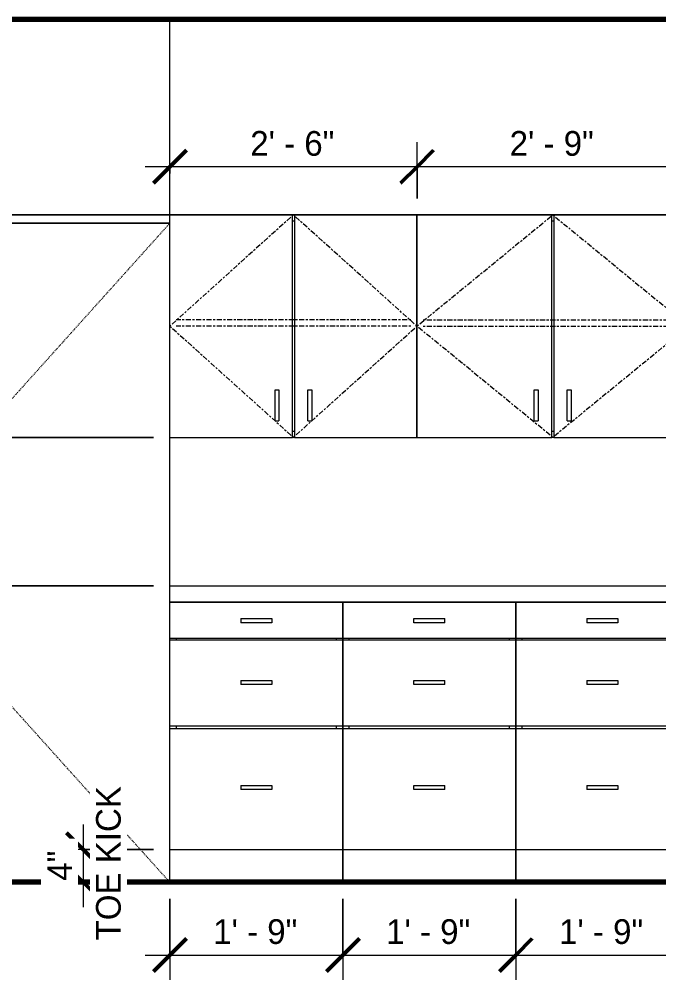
# Model space of a CAD drawing. Header units: inches. Extents: x -2718 to -922, y 119 to 10852.
# Drawn here: x -1402.4 to -1324.7, y 124.2 to 240.7 of the extents above; entities that cross this region are included whole.
import ezdxf

# ---------------------------------------------------------------- set-up
doc = ezdxf.new("R2010")
doc.units = ezdxf.units.IN
doc.header["$MEASUREMENT"] = 0
doc.linetypes.add('Center', pattern=[1.25, 0.25, -0.1875, 0.625, -0.1875])
doc.linetypes.add('Dash 1_16_', pattern=[0.125, 0.0625, -0.0625])
for name, color, linetype, lineweight in [('0-4', 130, 'Continuous', 5), ('A-ANNO-DIMS', 211, 'Continuous', 9), ('A-ANNO-DIMS-32', 211, 'Continuous', 9), ('A-DOOR-3', 31, 'Continuous', 9), ('A-DOOR-6', 31, 'Dash 1_16_', 9), ('A-FLOR-2', 10, 'Continuous', 70), ('A-WALL', 113, 'Continuous', 18), ('A-WALL-4', 113, 'Continuous', 9), ('Q-CASE', 31, 'Continuous', 9), ('Q-CASE-2', 31, 'Center', 9)]:
    doc.layers.add(name, color=color, linetype=linetype, lineweight=lineweight)
doc.styles.add('Century Gothic', font='ufonts.com_century-gothic.ttf', dxfattribs={"height": 3})
doc.dimstyles.new('OD_1__HACK_2', dxfattribs={"dimscale": 12, "dimtxt": 3.132505, "dimasz": 0.333333, "dimexe": 0.25, "dimexo": 0.166667, "dimgap": 0.041667, "dimtad": 1, "dimdec": 0, "dimzin": 3, "dimdsep": 46, "dimlunit": 4, "dimtxsty": 'Century Gothic', "dimblk1": 'OBLIQUE', "dimblk2": 'OBLIQUE', "dimsah": 1, "dimcen": 0.09, "dimdle": 0.25, "dimazin": 0, "dimtfac": 1, "dimtdec": 4, "dimtix": 1, "dimtmove": 0, "dimatfit": 3, "dimfxl": 1, "dimtvp": 1, "dimtfill": 1, "dimfrac": 2, "dimtolj": 1, "dimtzin": 0, "dimarcsym": 2})

# ---------------------------------------------------------------- blocks, each defined once
blk = doc.blocks.new('CTR - 1st Phase - Shell_rvt-5-2ND _ 3RD FLOOR - STUDIO B - ADA TYPE B - KITCHEN BACK WALL')
at = {"layer": 'A-FLOR-2'}
for p, q in [((-3851.85, 240.75), (-3681.18, 240.75)), ((-3681.18, 136), (-3851.85, 136))]:
    blk.add_line(p, q, dxfattribs=at)
blk = doc.blocks.new('SWING - SINGLE - FLUSH - 36_ x 80_ - OFFSET PIVOT DOOR AT MAGIC PAK AND WASHER_DRYER-3199414-2ND _ 3RD FLOOR - STUDIO B - ADA TYPE B - KITCHEN BACK WALL')
at = {"layer": 'A-DOOR-3'}
for p, q in [((-3847.87, 216), (-3847.87, 140)), ((-3811.87, 216), (-3847.87, 216)), ((-3811.87, 136), (-3811.87, 216))]:
    blk.add_line(p, q, dxfattribs=at)
at = {"layer": 'A-DOOR-6'}
for p in [(-3811.87, 216), (-3811.87, 136)]:
    blk.add_line(p, (-3847.87, 176), dxfattribs=at)
blk = doc.blocks.new('Base Cabinet 3 Drawer 230 - Base Cabinet 3 Drawer 230 21_-2578998-2ND _ 3RD FLOOR - STUDIO B - ADA TYPE B - KITCHEN BACK WALL')
at = {"layer": 'Q-CASE'}
for p, q in [((-3769.87, 170), (-3769.87, 165.62)), ((-3748.87, 170), (-3769.87, 170)), ((-3748.87, 165.62), (-3748.87, 170)), ((-3761.24, 168), (-3757.49, 168)), ((-3761.24, 168), (-3761.24, 167.5)), ((-3757.49, 168), (-3757.49, 167.5)), ((-3757.49, 167.5), (-3761.24, 167.5)), ((-3769.87, 165.62), (-3748.87, 165.62)), ((-3769.87, 165.37), (-3769.87, 165.62)), ((-3769.12, 165.62), (-3769.12, 165.37)), ((-3749.62, 165.37), (-3749.62, 165.62)), ((-3748.87, 165.62), (-3748.87, 165.37)), ((-3769.87, 165.37), (-3769.87, 155)), ((-3748.87, 165.37), (-3769.87, 165.37)), ((-3748.87, 155), (-3748.87, 165.37)), ((-3761.24, 160.5), (-3757.49, 160.5)), ((-3761.24, 160.5), (-3761.24, 160)), ((-3757.49, 160), (-3761.24, 160)), ((-3757.49, 160.5), (-3757.49, 160)), ((-3769.87, 155), (-3748.87, 155)), ((-3769.87, 154.62), (-3769.87, 155)), ((-3769.87, 154.62), (-3769.87, 140)), ((-3748.87, 154.62), (-3769.87, 154.62)), ((-3769.12, 155), (-3769.12, 154.62)), ((-3749.62, 154.62), (-3749.62, 155)), ((-3748.87, 155), (-3748.87, 154.62)), ((-3748.87, 140), (-3748.87, 154.62)), ((-3761.24, 147.75), (-3757.49, 147.75)), ((-3761.24, 147.75), (-3761.24, 147.25)), ((-3757.49, 147.25), (-3761.24, 147.25)), ((-3757.49, 147.75), (-3757.49, 147.25)), ((-3769.87, 140), (-3748.87, 140)), ((-3769.87, 140), (-3769.87, 136)), ((-3748.87, 136), (-3748.87, 140))]:
    blk.add_line(p, q, dxfattribs=at)
blk = doc.blocks.new('300 Series Wall Hung Cabinet_302 - 33_ X 27_-2598982-2ND _ 3RD FLOOR - STUDIO B - ADA TYPE B - KITCHEN BACK WALL')
at = {"layer": 'Q-CASE'}
for p, q in [((-3781.87, 217), (-3781.87, 190)), ((-3765.49, 217), (-3781.87, 217)), ((-3765.49, 190), (-3765.49, 217)), ((-3765.49, 217), (-3765.24, 217)), ((-3765.24, 217), (-3765.24, 190)), ((-3748.87, 217), (-3765.24, 217)), ((-3748.87, 199.24), (-3748.87, 217)), ((-3765.24, 216.25), (-3765.49, 216.25)), ((-3767.62, 195.75), (-3767.13, 195.75)), ((-3767.62, 192), (-3767.62, 195.75)), ((-3767.13, 195.75), (-3767.13, 192)), ((-3763.62, 195.75), (-3763.13, 195.75)), ((-3763.62, 192), (-3763.62, 195.75)), ((-3763.13, 195.75), (-3763.13, 192)), ((-3748.87, 190), (-3748.87, 194.74)), ((-3767.62, 192), (-3767.13, 192)), ((-3763.62, 192), (-3763.13, 192)), ((-3765.49, 190.75), (-3765.24, 190.75)), ((-3781.87, 190), (-3765.49, 190)), ((-3765.24, 190), (-3765.49, 190)), ((-3765.24, 190), (-3748.87, 190))]:
    blk.add_line(p, q, dxfattribs=at)
at = {"layer": 'Q-CASE-2'}
for p, q in [((-3781.87, 203.5), (-3765.37, 217)), ((-3765.37, 217), (-3748.87, 203.5)), ((-3781.12, 204.25), (-3749.62, 204.25)), ((-3765.37, 190), (-3781.87, 203.5)), ((-3781.12, 203.5), (-3749.62, 203.5)), ((-3748.87, 203.5), (-3765.37, 190))]:
    blk.add_line(p, q, dxfattribs=at)
blk = doc.blocks.new('Base Cabinet 3 Drawer 230 - Base Cabinet 3 Drawer 230 21_-V7-2ND _ 3RD FLOOR - STUDIO B - ADA TYPE B - KITCHEN BACK WALL')
at = {"layer": 'Q-CASE'}
for p, q in [((-3790.87, 170), (-3811.87, 170)), ((-3790.87, 165.62), (-3790.87, 170)), ((-3803.24, 168), (-3799.49, 168)), ((-3803.24, 168), (-3803.24, 167.5)), ((-3799.49, 168), (-3799.49, 167.5)), ((-3799.49, 167.5), (-3803.24, 167.5)), ((-3811.87, 165.62), (-3790.87, 165.62)), ((-3811.12, 165.62), (-3811.12, 165.37)), ((-3791.62, 165.37), (-3791.62, 165.62)), ((-3790.87, 165.62), (-3790.87, 165.37)), ((-3790.87, 165.37), (-3811.87, 165.37)), ((-3790.87, 155), (-3790.87, 165.37)), ((-3803.24, 160.5), (-3799.49, 160.5)), ((-3803.24, 160.5), (-3803.24, 160)), ((-3799.49, 160), (-3803.24, 160)), ((-3799.49, 160.5), (-3799.49, 160)), ((-3811.87, 155), (-3790.87, 155)), ((-3790.87, 154.62), (-3811.87, 154.62)), ((-3811.12, 155), (-3811.12, 154.62)), ((-3791.62, 154.62), (-3791.62, 155)), ((-3790.87, 155), (-3790.87, 154.62)), ((-3790.87, 140), (-3790.87, 154.62)), ((-3803.24, 147.75), (-3799.49, 147.75)), ((-3803.24, 147.75), (-3803.24, 147.25)), ((-3799.49, 147.25), (-3803.24, 147.25)), ((-3799.49, 147.75), (-3799.49, 147.25)), ((-3811.87, 140), (-3790.87, 140)), ((-3790.87, 136), (-3790.87, 140))]:
    blk.add_line(p, q, dxfattribs=at)
blk = doc.blocks.new('300 Series Wall Hung Cabinet_302 - 30_ X 27_-2746447-2ND _ 3RD FLOOR - STUDIO B - ADA TYPE B - KITCHEN BACK WALL')
at = {"layer": 'Q-CASE'}
for p, q in [((-3796.99, 217), (-3811.87, 217)), ((-3796.99, 190), (-3796.99, 217)), ((-3796.99, 217), (-3796.74, 217)), ((-3781.87, 217), (-3796.74, 217)), ((-3796.74, 217), (-3796.74, 190)), ((-3781.87, 190), (-3781.87, 217)), ((-3796.74, 216.25), (-3796.99, 216.25)), ((-3799.1, 195.75), (-3798.62, 195.75)), ((-3799.1, 192), (-3799.1, 195.75)), ((-3798.62, 195.75), (-3798.62, 192)), ((-3795.1, 195.75), (-3794.62, 195.75)), ((-3795.1, 192), (-3795.1, 195.75)), ((-3794.62, 195.75), (-3794.62, 192)), ((-3799.1, 192), (-3798.62, 192)), ((-3795.1, 192), (-3794.62, 192)), ((-3796.99, 190.75), (-3796.74, 190.75)), ((-3811.87, 190), (-3796.99, 190)), ((-3796.74, 190), (-3796.99, 190)), ((-3796.74, 190), (-3781.87, 190))]:
    blk.add_line(p, q, dxfattribs=at)
at = {"layer": 'Q-CASE-2'}
for p, q in [((-3796.87, 217), (-3811.87, 203.5)), ((-3781.87, 203.5), (-3796.87, 217)), ((-3782.62, 204.25), (-3811.12, 204.25)), ((-3811.87, 203.5), (-3796.87, 190)), ((-3782.62, 203.5), (-3811.12, 203.5)), ((-3796.87, 190), (-3781.87, 203.5))]:
    blk.add_line(p, q, dxfattribs=at)
blk = doc.blocks.new('Base Cabinet 3 Drawer 230 - Base Cabinet 3 Drawer 230 21_-2554957-2ND _ 3RD FLOOR - STUDIO B - ADA TYPE B - KITCHEN BACK WALL')
at = {"layer": 'Q-CASE'}
for p, q in [((-3769.87, 170), (-3790.87, 170)), ((-3790.87, 170), (-3790.87, 165.62)), ((-3769.87, 165.62), (-3769.87, 170)), ((-3782.24, 168), (-3778.49, 168)), ((-3782.24, 167.5), (-3782.24, 168)), ((-3778.49, 167.5), (-3778.49, 168)), ((-3778.49, 167.5), (-3782.24, 167.5)), ((-3790.87, 165.62), (-3769.87, 165.62)), ((-3790.87, 165.37), (-3790.87, 165.62)), ((-3790.12, 165.62), (-3790.12, 165.37)), ((-3770.62, 165.37), (-3770.62, 165.62)), ((-3769.87, 165.62), (-3769.87, 165.37)), ((-3769.87, 165.37), (-3790.87, 165.37)), ((-3790.87, 165.37), (-3790.87, 155)), ((-3769.87, 155), (-3769.87, 165.37)), ((-3782.24, 160.5), (-3778.49, 160.5)), ((-3782.24, 160), (-3782.24, 160.5)), ((-3778.49, 160), (-3782.24, 160)), ((-3778.49, 160), (-3778.49, 160.5)), ((-3790.87, 155), (-3769.87, 155)), ((-3790.87, 154.62), (-3790.87, 155)), ((-3769.87, 154.62), (-3790.87, 154.62)), ((-3790.87, 154.62), (-3790.87, 140)), ((-3790.12, 155), (-3790.12, 154.62)), ((-3770.62, 154.62), (-3770.62, 155)), ((-3769.87, 155), (-3769.87, 154.62)), ((-3769.87, 140), (-3769.87, 154.62)), ((-3782.24, 147.75), (-3778.49, 147.75)), ((-3782.24, 147.25), (-3782.24, 147.75)), ((-3778.49, 147.25), (-3782.24, 147.25)), ((-3778.49, 147.25), (-3778.49, 147.75)), ((-3790.87, 140), (-3769.87, 140)), ((-3790.87, 140), (-3790.87, 136)), ((-3769.87, 136), (-3769.87, 140))]:
    blk.add_line(p, q, dxfattribs=at)
blk = doc.blocks.new('DIMBLOCK83-2ND _ 3RD FLOOR - STUDIO B - ADA TYPE B - KITCHEN BACK WALL')
at = {"layer": 'A-ANNO-DIMS-32'}
for p, q in [((-1354.09, 219), (-1354.09, 225.84)), ((-1321.09, 219), (-1321.09, 225.84)), ((-1321.09, 222.84), (-1354.09, 222.84)), ((-1354.09, 222.84), (-1354.09, 219)), ((-1321.09, 222.84), (-1321.09, 219))]:
    blk.add_line(p, q, dxfattribs=at)
at = {"layer": 'A-ANNO-DIMS-32', "lineweight": 50}
for p, q in [((-1354.09, 222.84), (-1352.09, 224.84)), ((-1321.09, 222.84), (-1319.09, 224.84)), ((-1354.09, 222.84), (-1356.09, 220.84)), ((-1321.09, 222.84), (-1323.09, 220.84))]:
    blk.add_line(p, q, dxfattribs=at)
at = {"layer": 'A-ANNO-DIMS-32', "color": 0, "insert": (-1342.84, 227.18), "char_height": 3, "width": 12.5897, "attachment_point": 1, "line_spacing_factor": 0.984502, "style": 'Century Gothic', "bg_fill": 3, "box_fill_scale": 1.25, "bg_fill_color": 256, "bg_fill_true_color": 13158600, "bg_fill_transparency": 0}
blk.add_mtext('2\' - 9"', dxfattribs=at)
blk = doc.blocks.new('_Oblique')
at = {"color": 0, "linetype": 'ByBlock', "lineweight": -2}
blk.add_line((-0.5, -0.5), (0.5, 0.5), dxfattribs=at)
blk = doc.blocks.new('DIMBLOCK84-2ND _ 3RD FLOOR - STUDIO B - ADA TYPE B - KITCHEN BACK WALL')
at = {"layer": 'A-ANNO-DIMS-32'}
for p, q in [((-1384.09, 222.01), (-1384.09, 225.84)), ((-1354.09, 219), (-1354.09, 225.84)), ((-1354.09, 222.84), (-1387.09, 222.84)), ((-1384.09, 222.84), (-1384.09, 222.01)), ((-1354.09, 222.84), (-1354.09, 219))]:
    blk.add_line(p, q, dxfattribs=at)
at = {"layer": 'A-ANNO-DIMS-32', "lineweight": 50}
for p, q in [((-1384.09, 222.84), (-1382.09, 224.84)), ((-1354.09, 222.84), (-1352.09, 224.84)), ((-1384.09, 222.84), (-1386.09, 220.84)), ((-1354.09, 222.84), (-1356.09, 220.84))]:
    blk.add_line(p, q, dxfattribs=at)
at = {"layer": 'A-ANNO-DIMS-32', "color": 0, "insert": (-1374.34, 227.18), "char_height": 3, "width": 12.5897, "attachment_point": 1, "line_spacing_factor": 0.984502, "style": 'Century Gothic', "bg_fill": 3, "box_fill_scale": 1.25, "bg_fill_color": 256, "bg_fill_true_color": 13158600, "bg_fill_transparency": 0}
blk.add_mtext('2\' - 6"', dxfattribs=at)
blk = doc.blocks.new('DIMBLOCK85-2ND _ 3RD FLOOR - STUDIO B - ADA TYPE B - KITCHEN BACK WALL')
at = {"layer": 'A-ANNO-DIMS-32'}
for p, q in [((-1384.09, 134), (-1384.09, 124.17)), ((-1384.09, 127.17), (-1384.09, 133.99)), ((-1363.09, 134), (-1363.09, 124.17)), ((-1363.09, 127.17), (-1363.09, 133.99)), ((-1387.09, 127.17), (-1363.09, 127.17))]:
    blk.add_line(p, q, dxfattribs=at)
at = {"layer": 'A-ANNO-DIMS-32', "lineweight": 50}
for p, q in [((-1384.09, 127.17), (-1382.09, 129.17)), ((-1363.09, 127.17), (-1361.09, 129.17)), ((-1384.09, 127.17), (-1386.09, 125.17)), ((-1363.09, 127.17), (-1365.09, 125.17))]:
    blk.add_line(p, q, dxfattribs=at)
at = {"layer": 'A-ANNO-DIMS-32', "color": 0, "insert": (-1378.84, 131.52), "char_height": 3, "width": 12.5897, "attachment_point": 1, "line_spacing_factor": 0.984502, "style": 'Century Gothic', "bg_fill": 3, "box_fill_scale": 1.25, "bg_fill_color": 256, "bg_fill_true_color": 13158600, "bg_fill_transparency": 0}
blk.add_mtext('1\' - 9"', dxfattribs=at)
blk = doc.blocks.new('DIMBLOCK86-2ND _ 3RD FLOOR - STUDIO B - ADA TYPE B - KITCHEN BACK WALL')
at = {"layer": 'A-ANNO-DIMS-32'}
for p, q in [((-1363.09, 134), (-1363.09, 124.17)), ((-1363.09, 127.17), (-1363.09, 133.99)), ((-1342.09, 134), (-1342.09, 124.17)), ((-1342.09, 127.17), (-1342.09, 133.99)), ((-1363.09, 127.17), (-1342.09, 127.17))]:
    blk.add_line(p, q, dxfattribs=at)
at = {"layer": 'A-ANNO-DIMS-32', "lineweight": 50}
for p, q in [((-1363.09, 127.17), (-1361.09, 129.17)), ((-1342.09, 127.17), (-1340.09, 129.17)), ((-1363.09, 127.17), (-1365.09, 125.17)), ((-1342.09, 127.17), (-1344.09, 125.17))]:
    blk.add_line(p, q, dxfattribs=at)
at = {"layer": 'A-ANNO-DIMS-32', "color": 0, "insert": (-1357.84, 131.52), "char_height": 3, "width": 12.5897, "attachment_point": 1, "line_spacing_factor": 0.984502, "style": 'Century Gothic', "bg_fill": 3, "box_fill_scale": 1.25, "bg_fill_color": 256, "bg_fill_true_color": 13158600, "bg_fill_transparency": 0}
blk.add_mtext('1\' - 9"', dxfattribs=at)
blk = doc.blocks.new('DIMBLOCK87-2ND _ 3RD FLOOR - STUDIO B - ADA TYPE B - KITCHEN BACK WALL')
at = {"layer": 'A-ANNO-DIMS-32'}
for p, q in [((-1342.09, 134), (-1342.09, 124.17)), ((-1342.09, 127.17), (-1342.09, 133.99)), ((-1321.09, 134), (-1321.09, 124.17)), ((-1321.09, 127.17), (-1321.09, 133.99)), ((-1342.09, 127.17), (-1321.09, 127.17))]:
    blk.add_line(p, q, dxfattribs=at)
at = {"layer": 'A-ANNO-DIMS-32', "lineweight": 50}
for p, q in [((-1342.09, 127.17), (-1340.09, 129.17)), ((-1321.09, 127.17), (-1319.09, 129.17)), ((-1342.09, 127.17), (-1344.09, 125.17)), ((-1321.09, 127.17), (-1323.09, 125.17))]:
    blk.add_line(p, q, dxfattribs=at)
at = {"layer": 'A-ANNO-DIMS-32', "color": 0, "insert": (-1336.84, 131.52), "char_height": 3, "width": 12.5897, "attachment_point": 1, "line_spacing_factor": 0.984502, "style": 'Century Gothic', "bg_fill": 3, "box_fill_scale": 1.25, "bg_fill_color": 256, "bg_fill_true_color": 13158600, "bg_fill_transparency": 0}
blk.add_mtext('1\' - 9"', dxfattribs=at)
blk = doc.blocks.new('DIMBLOCK93-2ND _ 3RD FLOOR - STUDIO B - ADA TYPE B - KITCHEN BACK WALL')
at = {"layer": 'A-ANNO-DIMS-32'}
for p, q in [((-1430.01, 220), (-1430.01, 190)), ((-1270.59, 217), (-1433.01, 217)), ((-1430.01, 217), (-1270.59, 217)), ((-1386.09, 190), (-1433.01, 190)), ((-1430.01, 190), (-1386.09, 190))]:
    blk.add_line(p, q, dxfattribs=at)
at = {"layer": 'A-ANNO-DIMS-32', "lineweight": 50}
for p, q in [((-1430.01, 217), (-1432.01, 219)), ((-1430.01, 217), (-1428.01, 215)), ((-1430.01, 190), (-1432.01, 192)), ((-1430.01, 190), (-1428.01, 188))]:
    blk.add_line(p, q, dxfattribs=at)
at = {"layer": 'A-ANNO-DIMS-32', "color": 0, "insert": (-1434.36, 198.25), "char_height": 3, "width": 12.5897, "attachment_point": 1, "rotation": 90, "line_spacing_factor": 0.984502, "style": 'Century Gothic', "bg_fill": 3, "box_fill_scale": 1.25, "bg_fill_color": 256, "bg_fill_true_color": 13158600, "bg_fill_transparency": 0}
blk.add_mtext('2\' - 3"', dxfattribs=at)
blk = doc.blocks.new('DIMBLOCK94-2ND _ 3RD FLOOR - STUDIO B - ADA TYPE B - KITCHEN BACK WALL')
at = {"layer": 'A-ANNO-DIMS-32', "lineweight": 50}
for p, q in [((-1430.01, 190), (-1432.01, 192)), ((-1430.01, 190), (-1428.01, 188)), ((-1430.01, 172), (-1432.01, 174)), ((-1430.01, 172), (-1428.01, 170))]:
    blk.add_line(p, q, dxfattribs=at)
at = {"layer": 'A-ANNO-DIMS-32'}
for p, q in [((-1386.09, 190), (-1433.01, 190)), ((-1430.01, 190), (-1430.01, 172)), ((-1430.01, 190), (-1386.09, 190)), ((-1386.09, 172), (-1433.01, 172)), ((-1430.01, 172), (-1386.09, 172))]:
    blk.add_line(p, q, dxfattribs=at)
at = {"layer": 'A-ANNO-DIMS-32', "color": 0, "insert": (-1434.36, 175.75), "char_height": 3, "width": 12.5897, "attachment_point": 1, "rotation": 90, "line_spacing_factor": 0.984502, "style": 'Century Gothic', "bg_fill": 3, "box_fill_scale": 1.25, "bg_fill_color": 256, "bg_fill_true_color": 13158600, "bg_fill_transparency": 0}
blk.add_mtext('1\' - 6"', dxfattribs=at)
blk = doc.blocks.new('DIMBLOCK95-2ND _ 3RD FLOOR - STUDIO B - ADA TYPE B - KITCHEN BACK WALL')
at = {"layer": 'A-ANNO-DIMS-32', "lineweight": 50}
for p, q in [((-1430.01, 172), (-1432.01, 174)), ((-1430.01, 172), (-1428.01, 170)), ((-1430.01, 136), (-1432.01, 138)), ((-1430.01, 136), (-1428.01, 134))]:
    blk.add_line(p, q, dxfattribs=at)
at = {"layer": 'A-ANNO-DIMS-32'}
for p, q in [((-1386.09, 172), (-1433.01, 172)), ((-1430.01, 172), (-1430.01, 133)), ((-1430.01, 172), (-1386.09, 172)), ((-1386.09, 136), (-1433.01, 136)), ((-1430.01, 136), (-1386.09, 136))]:
    blk.add_line(p, q, dxfattribs=at)
at = {"layer": 'A-ANNO-DIMS-32', "color": 0, "insert": (-1434.36, 148.75), "char_height": 3, "width": 12.5897, "attachment_point": 1, "rotation": 90, "line_spacing_factor": 0.984502, "style": 'Century Gothic', "bg_fill": 3, "box_fill_scale": 1.25, "bg_fill_color": 256, "bg_fill_true_color": 13158600, "bg_fill_transparency": 0}
blk.add_mtext('3\' - 0"', dxfattribs=at)
blk = doc.blocks.new('DIMBLOCK96-2ND _ 3RD FLOOR - STUDIO B - ADA TYPE B - KITCHEN BACK WALL')
at = {"layer": 'A-ANNO-DIMS-32'}
for p, q in [((-1442.01, 220), (-1442.01, 133)), ((-1386.09, 217), (-1445.01, 217)), ((-1442.01, 217), (-1386.09, 217)), ((-1386.09, 136), (-1445.01, 136)), ((-1442.01, 136), (-1386.09, 136))]:
    blk.add_line(p, q, dxfattribs=at)
at = {"layer": 'A-ANNO-DIMS-32', "lineweight": 50}
for p, q in [((-1442.01, 217), (-1444.01, 219)), ((-1442.01, 217), (-1440.01, 215)), ((-1442.01, 136), (-1444.01, 138)), ((-1442.01, 136), (-1440.01, 134))]:
    blk.add_line(p, q, dxfattribs=at)
at = {"layer": 'A-ANNO-DIMS-32', "color": 0, "insert": (-1446.36, 171.25), "char_height": 3, "width": 12.5897, "attachment_point": 1, "rotation": 90, "line_spacing_factor": 0.984502, "style": 'Century Gothic', "bg_fill": 3, "box_fill_scale": 1.25, "bg_fill_color": 256, "bg_fill_true_color": 13158600, "bg_fill_transparency": 0}
blk.add_mtext('6\' - 9"', dxfattribs=at)
blk = doc.blocks.new('DIMBLOCK97-2ND _ 3RD FLOOR - STUDIO B - ADA TYPE B - KITCHEN BACK WALL')
at = {"layer": 'A-ANNO-DIMS-32'}
for p, q in [((-1394.65, 143), (-1394.65, 133)), ((-1386.09, 140), (-1397.65, 140)), ((-1394.65, 140), (-1386.09, 140)), ((-1386.09, 136), (-1397.65, 136)), ((-1394.65, 136), (-1386.09, 136))]:
    blk.add_line(p, q, dxfattribs=at)
at = {"layer": 'A-ANNO-DIMS-32', "lineweight": 50}
for p, q in [((-1394.65, 140), (-1396.65, 142)), ((-1394.65, 140), (-1392.65, 138)), ((-1394.65, 136), (-1396.65, 138)), ((-1394.65, 136), (-1392.65, 134))]:
    blk.add_line(p, q, dxfattribs=at)
at = {"layer": 'A-ANNO-DIMS-32', "color": 0, "char_height": 3, "attachment_point": 1, "rotation": 90, "line_spacing_factor": 0.984502, "style": 'Century Gothic', "bg_fill": 3, "box_fill_scale": 1.25, "bg_fill_color": 256, "bg_fill_true_color": 13158600, "bg_fill_transparency": 0}
for s, insert, width in [('TOE KICK', (-1393.07, 128.95), 21.7187), ('4"', (-1398.99, 136.19), 4.3557)]:
    blk.add_mtext(s, dxfattribs=dict(at, insert=insert, width=width))

msp = doc.modelspace()

# ---------------------------------------------------------------- linework, layer by layer
at = {"layer": 'A-WALL'}
for p, q in [((-1384.09, 216), (-1384.09, 240.75)), ((-1420.09, 216), (-1384.09, 216))]:
    msp.add_line(p, q, dxfattribs=at)
at = {"layer": 'A-WALL-4'}
for p, q in [((-1384.09, 172), (-1320.47, 172)), ((-1384.09, 170), (-1320.47, 170))]:
    msp.add_line(p, q, dxfattribs=at)

# ---------------------------------------------------------------- block references
at = {"layer": '0-4'}
msp.add_blockref('CTR - 1st Phase - Shell_rvt-5-2ND _ 3RD FLOOR - STUDIO B - ADA TYPE B - KITCHEN BACK WALL', (2427.77, 0), dxfattribs=at)
at = {"layer": 'A-DOOR-3'}
msp.add_blockref('SWING - SINGLE - FLUSH - 36_ x 80_ - OFFSET PIVOT DOOR AT MAGIC PAK AND WASHER_DRYER-3199414-2ND _ 3RD FLOOR - STUDIO B - ADA TYPE B - KITCHEN BACK WALL', (2427.77, 0), dxfattribs=at)
at = {"layer": 'Q-CASE'}
for name in ['300 Series Wall Hung Cabinet_302 - 30_ X 27_-2746447-2ND _ 3RD FLOOR - STUDIO B - ADA TYPE B - KITCHEN BACK WALL', '300 Series Wall Hung Cabinet_302 - 33_ X 27_-2598982-2ND _ 3RD FLOOR - STUDIO B - ADA TYPE B - KITCHEN BACK WALL', 'Base Cabinet 3 Drawer 230 - Base Cabinet 3 Drawer 230 21_-V7-2ND _ 3RD FLOOR - STUDIO B - ADA TYPE B - KITCHEN BACK WALL', 'Base Cabinet 3 Drawer 230 - Base Cabinet 3 Drawer 230 21_-2554957-2ND _ 3RD FLOOR - STUDIO B - ADA TYPE B - KITCHEN BACK WALL', 'Base Cabinet 3 Drawer 230 - Base Cabinet 3 Drawer 230 21_-2578998-2ND _ 3RD FLOOR - STUDIO B - ADA TYPE B - KITCHEN BACK WALL']:
    msp.add_blockref(name, (2427.77, 0), dxfattribs=at)

# ---------------------------------------------------------------- next in the draw order: dimensions: what is measured, and where the dimension line sits
at = {"layer": 'A-ANNO-DIMS'}
for base, p1, p2, override, picture, middle in [((-1354.09, 222.84), (-1321.09, 217), (-1354.09, 217), {"dimpost": '<>', "dimfxl": 33}, 'DIMBLOCK83-2ND _ 3RD FLOOR - STUDIO B - ADA TYPE B - KITCHEN BACK WALL', (-1337.59, 224.91)), ((-1363.09, 127.17), (-1384.09, 136), (-1363.09, 136), {"dimpost": '<>', "dimfxl": 21}, 'DIMBLOCK85-2ND _ 3RD FLOOR - STUDIO B - ADA TYPE B - KITCHEN BACK WALL', (-1373.59, 129.25))]:
    dim = msp.add_linear_dim(base=base, p1=p1, p2=p2, dimstyle='OD_1__HACK_2', override=override, dxfattribs=at)
    dim.commit()
    dim.dimension.update_dxf_attribs({"geometry": picture, "text_midpoint": middle})

# ---------------------------------------------------------------- next in the draw order: dimensions: what is measured, and where the dimension line sits
for base, p1, p2, override, picture, middle in [((-1384.09, 222.84), (-1354.09, 217), (-1384.09, 220.01), {"dimpost": '<>', "dimfxl": 30.150512}, 'DIMBLOCK84-2ND _ 3RD FLOOR - STUDIO B - ADA TYPE B - KITCHEN BACK WALL', (-1369.09, 224.91)), ((-1342.09, 127.17), (-1363.09, 136), (-1342.09, 136), {"dimpost": '<>', "dimfxl": 21}, 'DIMBLOCK86-2ND _ 3RD FLOOR - STUDIO B - ADA TYPE B - KITCHEN BACK WALL', (-1352.59, 129.25))]:
    dim = msp.add_linear_dim(base=base, p1=p1, p2=p2, dimstyle='OD_1__HACK_2', override=override, dxfattribs=at)
    dim.commit()
    dim.dimension.update_dxf_attribs({"geometry": picture, "text_midpoint": middle})

# ---------------------------------------------------------------- next in the draw order: dimensions: what is measured, and where the dimension line sits
dim = msp.add_linear_dim(base=(-1430.01, 190), p1=(-1268.59, 217), p2=(-1384.09, 190), angle=90, dimstyle='OD_1__HACK_2', override={"dimpost": '<>', "dimfxl": 118.614594}, dxfattribs=at)
dim.commit()
dim.dimension.update_dxf_attribs({"geometry": 'DIMBLOCK93-2ND _ 3RD FLOOR - STUDIO B - ADA TYPE B - KITCHEN BACK WALL', "text_midpoint": (-1432.09, 203.5)})
dim = msp.add_linear_dim(base=(-1321.09, 127.17), p1=(-1342.09, 136), p2=(-1321.09, 136), dimstyle='OD_1__HACK_2', override={"dimpost": '<>', "dimfxl": 21}, dxfattribs=at)
dim.commit()
dim.dimension.update_dxf_attribs({"geometry": 'DIMBLOCK87-2ND _ 3RD FLOOR - STUDIO B - ADA TYPE B - KITCHEN BACK WALL', "text_midpoint": (-1331.59, 129.25)})

# ---------------------------------------------------------------- next in the draw order: dimensions: what is measured, and where the dimension line sits
dim = msp.add_linear_dim(base=(-1430.01, 172), p1=(-1384.09, 190), p2=(-1384.09, 172), angle=90, dimstyle='OD_1__HACK_2', override={"dimpost": '<>', "dimfxl": 18}, dxfattribs=at)
dim.commit()
dim.dimension.update_dxf_attribs({"geometry": 'DIMBLOCK94-2ND _ 3RD FLOOR - STUDIO B - ADA TYPE B - KITCHEN BACK WALL', "text_midpoint": (-1432.09, 181)})

# ---------------------------------------------------------------- next in the draw order: dimensions: what is measured, and where the dimension line sits
dim = msp.add_linear_dim(base=(-1430.01, 136), p1=(-1384.09, 172), p2=(-1384.09, 136), angle=90, dimstyle='OD_1__HACK_2', override={"dimpost": '<>', "dimfxl": 36}, dxfattribs=at)
dim.commit()
dim.dimension.update_dxf_attribs({"geometry": 'DIMBLOCK95-2ND _ 3RD FLOOR - STUDIO B - ADA TYPE B - KITCHEN BACK WALL', "text_midpoint": (-1432.09, 154)})

# ---------------------------------------------------------------- next in the draw order: dimensions: what is measured, and where the dimension line sits
dim = msp.add_linear_dim(base=(-1442.01, 136), p1=(-1384.09, 217), p2=(-1384.09, 136), angle=90, dimstyle='OD_1__HACK_2', override={"dimpost": '<>', "dimfxl": 81}, dxfattribs=at)
dim.commit()
dim.dimension.update_dxf_attribs({"geometry": 'DIMBLOCK96-2ND _ 3RD FLOOR - STUDIO B - ADA TYPE B - KITCHEN BACK WALL', "text_midpoint": (-1444.09, 176.5)})

# ---------------------------------------------------------------- next in the draw order: dimensions: what is measured, and where the dimension line sits
dim = msp.add_linear_dim(base=(-1394.65, 136), p1=(-1384.09, 140), p2=(-1384.09, 136), angle=90, text='<>\\XTOE KICK', dimstyle='OD_1__HACK_2', override={"dimpost": '<>', "dimfxl": 4}, dxfattribs=at)
dim.commit()
dim.dimension.update_dxf_attribs({"geometry": 'DIMBLOCK97-2ND _ 3RD FLOOR - STUDIO B - ADA TYPE B - KITCHEN BACK WALL', "text_midpoint": (-1394.65, 138)})

doc.saveas('drawing.dxf')
